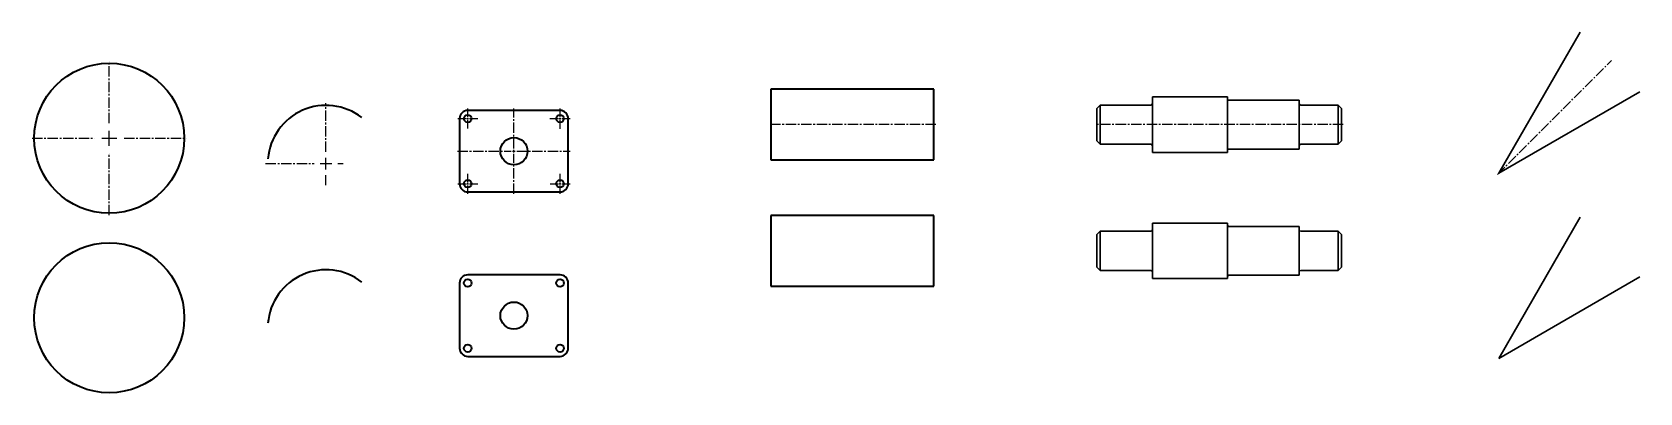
# Model space of a CAD drawing. Header units: millimetres. Extents: x 2182 to 5142, y 1021 to 1685.
import ezdxf

# ---------------------------------------------------------------- set-up
doc = ezdxf.new("R2010")
doc.units = ezdxf.units.MM
doc.linetypes.add('CENTER2', pattern=[28.575, 19.05, -3.175, 3.175, -3.175])
doc.linetypes.add('DASHDOTX2', pattern=[50.8, 25.4, -12.7, 0, -12.7])
doc.layers.add('Centro', color=1, linetype='DASHDOTX2')
doc.layers.add('Contorno', color=7, linetype='Continuous', lineweight=35)
doc.layers.add('Peça', color=7, linetype='Continuous', lineweight=30)

# ---------------------------------------------------------------- blocks, each defined once
blk = doc.blocks.new('*U1')
at = {"layer": 'Centro', "color": 0, "linetype": 'CENTER2', "transparency": 16777216}
for p, q in [((0, 21.5), (0, 111.1)), ((-111.1, 0), (-21.5, 0)), ((21.5, 0), (31.8, 0)), ((0, -39.8), (0, -21.5))]:
    blk.add_line(p, q, dxfattribs=at)
at = {"layer": 'Centro', "color": 0, "linetype": 'Continuous', "transparency": 16777216}
for p, q in [((-10.7, 0), (10.7, 0)), ((0, -10.7), (0, 10.7))]:
    blk.add_line(p, q, dxfattribs=at)
blk = doc.blocks.new('*U2')
at = {"layer": 'Centro', "color": 0, "linetype": 'CENTER2', "transparency": 16777216}
for p, q in [((-18.75, 0), (-3, 0)), ((0, 3), (0, 18.75)), ((3, 0), (18.75, 0)), ((0, -18.75), (0, -3))]:
    blk.add_line(p, q, dxfattribs=at)
at = {"layer": 'Centro', "color": 0, "linetype": 'Continuous', "transparency": 16777216}
for p, q in [((-1.5, 0), (1.5, 0)), ((0, -1.5), (0, 1.5))]:
    blk.add_line(p, q, dxfattribs=at)
blk = doc.blocks.new('*U3')
at = {"layer": 'Centro', "color": 0, "linetype": 'CENTER2', "transparency": 16777216}
for p, q in [((-18.5, 0), (-3, 0)), ((0, 3), (0, 18.5)), ((3, 0), (18.5, 0)), ((0, -18.5), (0, -3))]:
    blk.add_line(p, q, dxfattribs=at)
at = {"layer": 'Centro', "color": 0, "linetype": 'Continuous', "transparency": 16777216}
for p, q in [((-1.5, 0), (1.5, 0)), ((0, -1.5), (0, 1.5))]:
    blk.add_line(p, q, dxfattribs=at)
blk = doc.blocks.new('*U4')
at = {"layer": 'Centro', "color": 0, "linetype": 'CENTER2', "transparency": 16777216}
for p, q in [((-18.5, 0), (-3, 0)), ((0, 3), (0, 18.5)), ((3, 0), (18.5, 0)), ((0, -18.5), (0, -3))]:
    blk.add_line(p, q, dxfattribs=at)
at = {"layer": 'Centro', "color": 0, "linetype": 'Continuous', "transparency": 16777216}
for p, q in [((-1.5, 0), (1.5, 0)), ((0, -1.5), (0, 1.5))]:
    blk.add_line(p, q, dxfattribs=at)
blk = doc.blocks.new('*U5')
at = {"layer": 'Centro', "color": 0, "linetype": 'CENTER2', "transparency": 16777216}
for p, q in [((-18.5, 0), (-3, 0)), ((0, 3), (0, 18.5)), ((3, 0), (18.5, 0)), ((0, -18.5), (0, -3))]:
    blk.add_line(p, q, dxfattribs=at)
at = {"layer": 'Centro', "color": 0, "linetype": 'Continuous', "transparency": 16777216}
for p, q in [((-1.5, 0), (1.5, 0)), ((0, -1.5), (0, 1.5))]:
    blk.add_line(p, q, dxfattribs=at)
blk = doc.blocks.new('*U6')
at = {"layer": 'Centro', "color": 0, "linetype": 'CENTER2', "transparency": 16777216}
for p, q in [((0, 27.6), (0, 141.9)), ((-141.9, 0), (-27.6, 0)), ((27.6, 0), (141.9, 0)), ((0, -141.9), (0, -27.6))]:
    blk.add_line(p, q, dxfattribs=at)
at = {"layer": 'Centro', "color": 0, "linetype": 'Continuous', "transparency": 16777216}
for p, q in [((-13.8, 0), (13.8, 0)), ((0, -13.8), (0, 13.8))]:
    blk.add_line(p, q, dxfattribs=at)
blk = doc.blocks.new('*U7')
at = {"layer": 'Centro', "color": 0, "linetype": 'CENTER2', "transparency": 16777216}
for p, q in [((0, 5), (0, 78.75)), ((-103.75, 0), (-5, 0)), ((5, 0), (103.75, 0)), ((0, -78.75), (0, -5))]:
    blk.add_line(p, q, dxfattribs=at)
at = {"layer": 'Centro', "color": 0, "linetype": 'Continuous', "transparency": 16777216}
for p, q in [((-2.5, 0), (2.5, 0)), ((0, -2.5), (0, 2.5))]:
    blk.add_line(p, q, dxfattribs=at)
blk = doc.blocks.new('*U8')
at = {"layer": 'Centro', "color": 0, "linetype": 'CENTER2', "transparency": 16777216}
for p, q in [((-18.5, 0), (-3, 0)), ((0, 3), (0, 18.5)), ((3, 0), (18.5, 0)), ((0, -18.5), (0, -3))]:
    blk.add_line(p, q, dxfattribs=at)
at = {"layer": 'Centro', "color": 0, "linetype": 'Continuous', "transparency": 16777216}
for p, q in [((-1.5, 0), (1.5, 0)), ((0, -1.5), (0, 1.5))]:
    blk.add_line(p, q, dxfattribs=at)
blk = doc.blocks.new('*U11')
at = {"layer": 'Centro', "color": 0, "linetype": 'CENTER2', "transparency": 16777216}
blk.add_line((222.5, 0), (-234.5, 0), dxfattribs=at)
blk = doc.blocks.new('*U12')
at = {"layer": 'Centro', "color": 0, "linetype": 'CENTER2', "transparency": 16777216}
blk.add_line((-104.9, -104.9), (104.9, 104.9), dxfattribs=at)
blk = doc.blocks.new('*U26')
at = {"layer": 'Centro', "color": 0, "linetype": 'CENTER2', "transparency": 16777216}
blk.add_line((153.75, 0), (-153.75, 0), dxfattribs=at)

msp = doc.modelspace()

# ---------------------------------------------------------------- linework, layer by layer
at = {"layer": 'Contorno'}
for p, q in [((3842.2, 1579.7), (3542.2, 1579.7)), ((3542.2, 1579.7), (3542.2, 1449.7)), ((3842.2, 1449.7), (3842.2, 1579.7)), ((3542.2, 1449.7), (3842.2, 1449.7)), ((3842.2, 1347.4), (3542.2, 1347.4)), ((3542.2, 1347.4), (3542.2, 1217.4)), ((3842.2, 1217.4), (3842.2, 1347.4)), ((3542.2, 1217.4), (3842.2, 1217.4))]:
    msp.add_line(p, q, dxfattribs=at)
for points in [[(2984.4, 1390.8), (3154.4, 1390.8, 0.414214), (3169.4, 1405.8), (3169.4, 1525.8, 0.414214), (3154.4, 1540.8), (2984.4, 1540.8, 0.414214), (2969.4, 1525.8), (2969.4, 1405.8, 0.414214)], [(2984.4, 1088.2), (3154.4, 1088.2, 0.414214), (3169.4, 1103.2), (3169.4, 1223.2, 0.414214), (3154.4, 1238.2), (2984.4, 1238.2, 0.414214), (2969.4, 1223.2), (2969.4, 1103.2, 0.414214)]]:
    msp.add_lwpolyline(points, format="xyb", close=True, dxfattribs=at)
for centre, radius in [((2324.3, 1489.7), 138.1), ((2984.4, 1525.8), 7), ((3154.4, 1525.8), 7), ((3069.4, 1465.8), 25), ((2984.4, 1405.8), 7), ((3154.4, 1405.8), 7), ((2324.3, 1159.2), 138.1), ((2984.4, 1223.2), 7), ((3154.4, 1223.2), 7), ((3069.4, 1163.2), 25), ((2984.4, 1103.2), 7), ((3154.4, 1103.2), 7)]:
    msp.add_circle(centre, radius, dxfattribs=at)
for centre in [(2723.4, 1442.9), (2723.4, 1140.3)]:
    msp.add_arc(centre, 107.3, 52.137, 175.3375, dxfattribs=at)
at = {"layer": 'Peça'}
for p, q in [((4882.3, 1425.1), (5032.3, 1684.9)), ((4882.3, 1425.1), (5142.1, 1575.1)), ((4148.7, 1550.7), (4148.7, 1514.7)), ((4382.7, 1565.7), (4244.7, 1565.7)), ((4385.7, 1559.7), (4514.7, 1559.7)), ((4586.7, 1550.7), (4586.7, 1514.7)), ((4148.7, 1478.7), (4148.7, 1514.7)), ((4586.7, 1478.7), (4586.7, 1514.7)), ((4382.7, 1463.7), (4244.7, 1463.7)), ((4385.7, 1469.7), (4514.7, 1469.7)), ((4382.7, 1333.4), (4244.7, 1333.4)), ((4882.3, 1084.4), (5032.3, 1344.2)), ((4148.7, 1318.4), (4148.7, 1282.4)), ((4385.7, 1327.4), (4514.7, 1327.4)), ((4586.7, 1318.4), (4586.7, 1282.4)), ((4148.7, 1246.4), (4148.7, 1282.4)), ((4586.7, 1246.4), (4586.7, 1282.4)), ((4382.7, 1231.4), (4244.7, 1231.4)), ((4385.7, 1237.4), (4514.7, 1237.4)), ((4882.3, 1084.4), (5142.1, 1234.4))]:
    msp.add_line(p, q, dxfattribs=at)
for points in [[(4241.7, 1550.7), (4148.7, 1550.7), (4142.7, 1544.7), (4142.7, 1514.7)], [(4244.7, 1565.7), (4244.7, 1514.7)], [(4382.7, 1565.7), (4382.7, 1514.7)], [(4514.7, 1559.7), (4514.7, 1514.7)], [(4517.7, 1550.7), (4586.7, 1550.7), (4592.7, 1544.7), (4592.7, 1514.7)], [(4241.7, 1478.7), (4148.7, 1478.7), (4142.7, 1484.7), (4142.7, 1514.7)], [(4244.7, 1463.7), (4244.7, 1514.7)], [(4382.7, 1463.7), (4382.7, 1514.7)], [(4514.7, 1469.7), (4514.7, 1514.7)], [(4517.7, 1478.7), (4586.7, 1478.7), (4592.7, 1484.7), (4592.7, 1514.7)], [(4244.7, 1333.4), (4244.7, 1282.4)], [(4382.7, 1333.4), (4382.7, 1282.4)], [(4241.7, 1318.4), (4148.7, 1318.4), (4142.7, 1312.4), (4142.7, 1282.4)], [(4514.7, 1327.4), (4514.7, 1282.4)], [(4517.7, 1318.4), (4586.7, 1318.4), (4592.7, 1312.4), (4592.7, 1282.4)], [(4241.7, 1246.4), (4148.7, 1246.4), (4142.7, 1252.4), (4142.7, 1282.4)], [(4244.7, 1231.4), (4244.7, 1282.4)], [(4382.7, 1231.4), (4382.7, 1282.4)], [(4514.7, 1237.4), (4514.7, 1282.4)], [(4517.7, 1246.4), (4586.7, 1246.4), (4592.7, 1252.4), (4592.7, 1282.4)]]:
    msp.add_lwpolyline(points, dxfattribs=at)
for centre, start, end in [((4241.7, 1553.7), 270, 0), ((4385.7, 1562.7), 180, 270), ((4517.7, 1553.7), 180, 270), ((4241.7, 1475.7), 0, 90), ((4385.7, 1466.7), 90, 180), ((4517.7, 1475.7), 90, 180), ((4241.7, 1321.4), 270, 0), ((4385.7, 1330.4), 180, 270), ((4517.7, 1321.4), 180, 270), ((4241.7, 1243.4), 0, 90), ((4517.7, 1243.4), 90, 180), ((4385.7, 1234.4), 90, 180)]:
    msp.add_arc(centre, 3, start, end, dxfattribs=at)

# ---------------------------------------------------------------- block references
at = {"layer": 'Centro', "linetype": 'CENTER2'}
for name, p in [('*U6', (2324.3, 1489.7)), ('*U12', (4984.7, 1527.6)), ('*U1', (2723.4, 1442.9)), ('*U7', (3069.4, 1465.8)), ('*U8', (2984.4, 1525.8)), ('*U2', (3154.4, 1525.8)), ('*U26', (3692.2, 1514.7)), ('*U11', (4373.7, 1514.7)), ('*U4', (2984.4, 1405.8)), ('*U3', (3154.4, 1405.8)), ('*U5', (3154.4, 1405.8))]:
    msp.add_blockref(name, p, dxfattribs=at)

doc.saveas('drawing.dxf')
